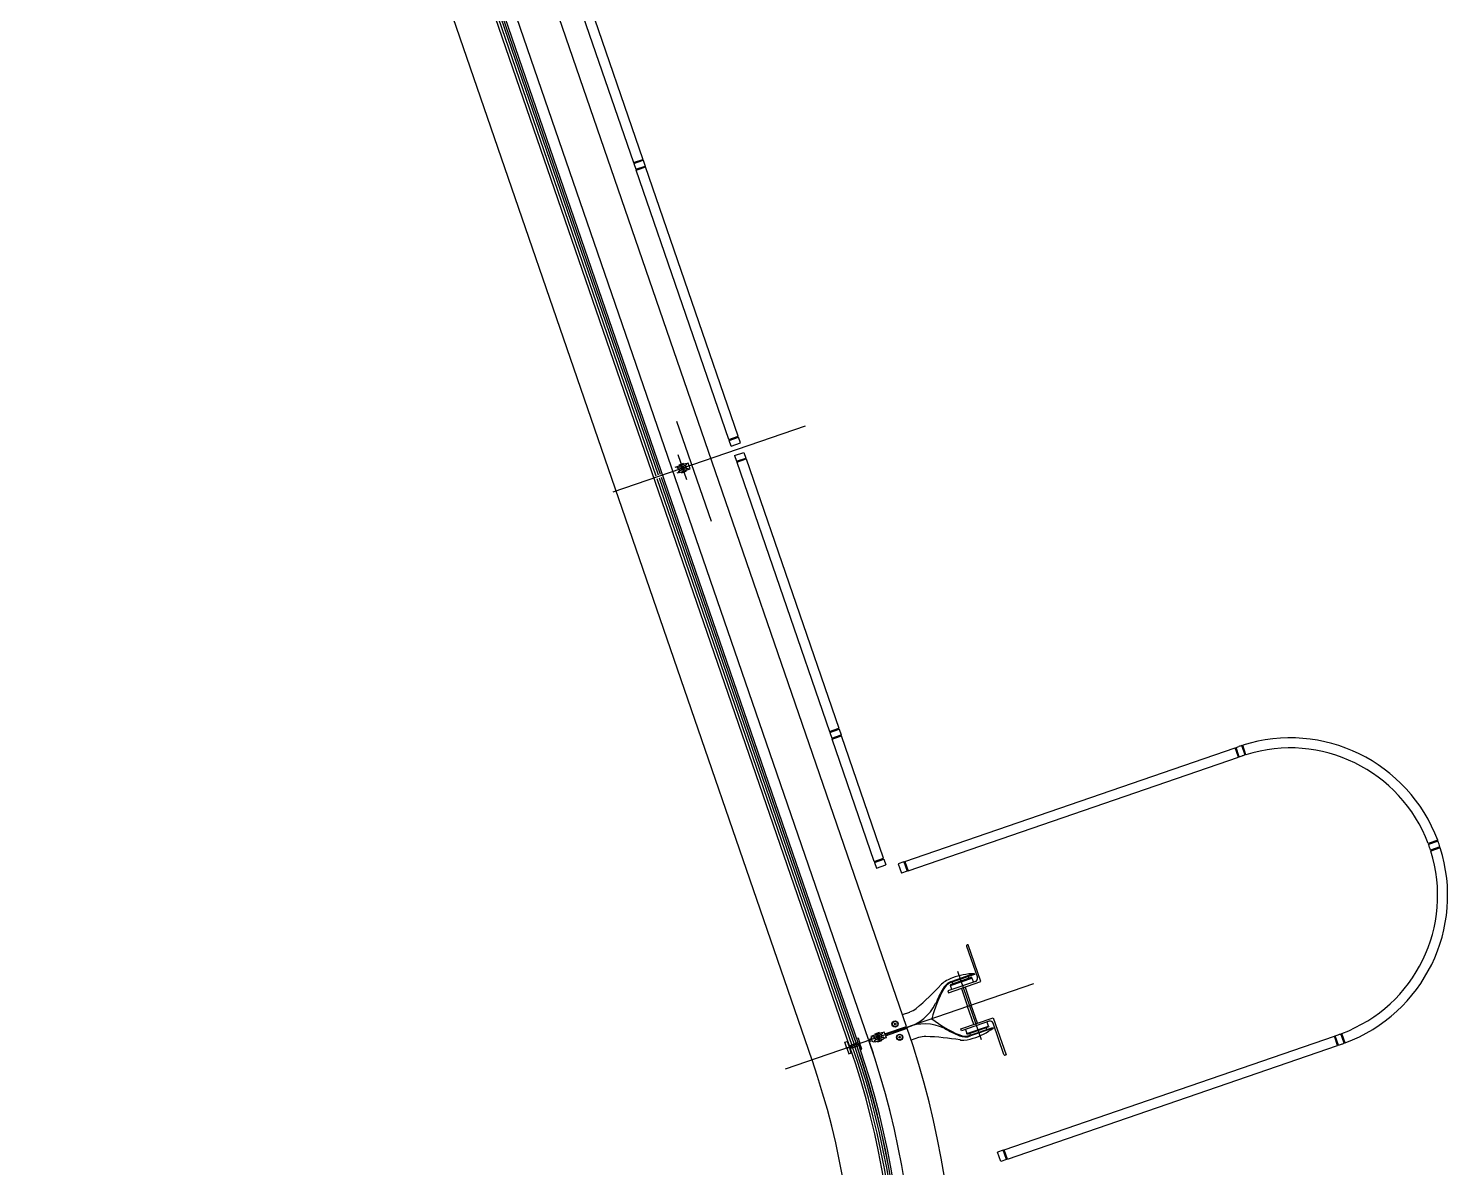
# Model space of a CAD drawing. Extents: x 809487 to 809680, y 818779 to 819225.
# Drawn here: x 809537.58 to 809544.66, y 819051.67 to 819057.35 of the extents above; entities that cross this region are included whole.
import ezdxf

# ---------------------------------------------------------------- set-up
doc = ezdxf.new("R2010")
doc.units = 0
for name, color, linetype in [('F-RC', 7, 'Continuous'), ('MAJ214__', 7, 'Continuous'), ('MAJ270__', 7, 'Continuous'), ('MAJ292__', 7, 'Continuous')]:
    doc.layers.add(name, color=color, linetype=linetype)

msp = doc.modelspace()

# ---------------------------------------------------------------- linework, layer by layer
at = {"layer": 'F-RC'}
for p, q in [((809540.1445, 819057.9918), (809540.5969, 819056.6779)), ((809540.1991, 819057.9869), (809540.6442, 819056.6942)), ((809540.5969, 819056.6779), (809540.6442, 819056.6942)), ((809540.5985, 819056.6732), (809540.6458, 819056.6895)), ((809540.5985, 819056.6732), (809540.6083, 819056.6448)), ((809540.5988, 819056.6786), (809540.6004, 819056.6738)), ((809540.6083, 819056.6448), (809540.6556, 819056.6611)), ((809540.6296, 819056.6469), (809540.6572, 819056.6564)), ((809540.6423, 819056.6936), (809540.6439, 819056.6888)), ((809540.6458, 819056.6895), (809540.6556, 819056.6611)), ((809540.6537, 819056.6605), (809540.6553, 819056.6557)), ((809541.1195, 819055.3137), (809540.6572, 819056.6564)), ((809540.6099, 819056.6401), (809540.6296, 819056.6469)), ((809541.0722, 819055.2975), (809540.6099, 819056.6401)), ((809540.6102, 819056.6455), (809540.6118, 819056.6408)), ((809541.0722, 819055.2975), (809541.1195, 819055.3137)), ((809541.0739, 819055.2927), (809541.1211, 819055.309)), ((809541.1193, 819055.3084), (809541.1176, 819055.3131)), ((809541.1309, 819055.2807), (809541.1211, 819055.309)), ((809541.0836, 819055.2644), (809541.0739, 819055.2927)), ((809541.0758, 819055.2934), (809541.0741, 819055.2981)), ((809541.0836, 819055.2644), (809541.1309, 819055.2807)), ((809541.0999, 819055.2171), (809541.1472, 819055.2334)), ((809541.0999, 819055.2171), (809541.1097, 819055.1887)), ((809541.1097, 819055.1887), (809541.157, 819055.205)), ((809541.1113, 819055.184), (809541.1586, 819055.2003)), ((809541.1113, 819055.184), (809541.5736, 819053.8414)), ((809541.1116, 819055.1894), (809541.1132, 819055.1847)), ((809541.1472, 819055.2334), (809541.157, 819055.205)), ((809541.1551, 819055.2044), (809541.1567, 819055.1996)), ((809541.1586, 819055.2003), (809541.6209, 819053.8576)), ((809541.5736, 819053.8414), (809541.6209, 819053.8576)), ((809541.5752, 819053.8366), (809541.6225, 819053.8529)), ((809541.5752, 819053.8366), (809541.585, 819053.8083)), ((809541.5755, 819053.842), (809541.5771, 819053.8373)), ((809541.585, 819053.8083), (809541.6323, 819053.8246)), ((809541.619, 819053.857), (809541.6206, 819053.8523)), ((809541.6225, 819053.8529), (809541.6323, 819053.8246)), ((809541.6304, 819053.8239), (809541.632, 819053.8192)), ((809541.5866, 819053.8035), (809541.6063, 819053.8103)), ((809541.7966, 819053.1937), (809541.5866, 819053.8035)), ((809541.5869, 819053.8089), (809541.5885, 819053.8042)), ((809541.6063, 819053.8103), (809541.6339, 819053.8198)), ((809541.8439, 819053.21), (809541.6339, 819053.8198)), ((809541.9497, 819053.1935), (809543.5962, 819053.7604)), ((809543.6125, 819053.7132), (809543.5962, 819053.7604)), ((809543.5968, 819053.7586), (809543.6016, 819053.7602)), ((809543.6009, 819053.7621), (809543.6151, 819053.767)), ((809543.6172, 819053.7148), (809543.6009, 819053.7621)), ((809543.6456, 819053.7244), (809543.6293, 819053.7717)), ((809543.6504, 819053.7259), (809543.6341, 819053.7732)), ((809541.966, 819053.1462), (809543.6125, 819053.7132)), ((809543.6118, 819053.7151), (809543.6166, 819053.7167)), ((809543.6172, 819053.7148), (809543.6314, 819053.7197)), ((809544.6062, 819053.2991), (809544.5589, 819053.2828)), ((809544.6079, 819053.2944), (809544.5606, 819053.2782)), ((809544.6177, 819053.2661), (809544.5704, 819053.2498)), ((809544.6192, 819053.2613), (809544.5719, 819053.245)), ((809541.7966, 819053.1937), (809541.8439, 819053.21)), ((809541.7983, 819053.189), (809541.8455, 819053.2052)), ((809541.7983, 819053.189), (809541.808, 819053.1606)), ((809541.7985, 819053.1943), (809541.8001, 819053.1896)), ((809541.842, 819053.2093), (809541.8436, 819053.2046)), ((809541.8455, 819053.2052), (809541.8553, 819053.1769)), ((809541.945, 819053.1919), (809541.9166, 819053.1821)), ((809541.945, 819053.1919), (809541.9612, 819053.1446)), ((809541.9503, 819053.1916), (809541.9456, 819053.19)), ((809541.9497, 819053.1935), (809541.966, 819053.1462)), ((809541.808, 819053.1606), (809541.8553, 819053.1769)), ((809541.9166, 819053.1821), (809541.9329, 819053.1348)), ((809541.9612, 819053.1446), (809541.9329, 819053.1348)), ((809541.9653, 819053.1481), (809541.9606, 819053.1465)), ((809544.1451, 819052.2892), (809544.1288, 819052.3365)), ((809542.4446, 819051.7563), (809544.0911, 819052.3233)), ((809542.4608, 819051.709), (809544.1073, 819052.276)), ((809544.1073, 819052.276), (809544.0911, 819052.3233)), ((809544.0917, 819052.3214), (809544.0964, 819052.323)), ((809544.0958, 819052.3249), (809544.11, 819052.3298)), ((809544.1121, 819052.2776), (809544.0958, 819052.3249)), ((809544.1067, 819052.2779), (809544.1114, 819052.2795)), ((809544.1121, 819052.2776), (809544.1263, 819052.2825)), ((809544.1404, 819052.2875), (809544.1241, 819052.3348)), ((809542.4398, 819051.7547), (809542.4115, 819051.7449)), ((809542.4277, 819051.6976), (809542.4115, 819051.7449)), ((809542.4561, 819051.7074), (809542.4277, 819051.6976)), ((809542.4561, 819051.7074), (809542.4398, 819051.7547)), ((809542.4452, 819051.7544), (809542.4405, 819051.7528)), ((809542.4608, 819051.709), (809542.4446, 819051.7563)), ((809542.4602, 819051.7109), (809542.4555, 819051.7093))]:
    msp.add_line(p, q, dxfattribs=at)
for radius, start, end in [(0.785, 107.90511, 109), (0.783, 107.53635, 107.90231), (0.785, 20.45992, 107.54008), (0.735, 20.55926, 107.44074), (0.735, 107.83062, 109), (0.737, 107.44497, 107.83379), (0.785, 290.45992, 17.54008), (0.735, 17.83062, 20.16938), (0.737, 20.16621, 20.55503), (0.783, 20.09769, 20.46365), (0.785, 17.90511, 20.09489), (0.783, 17.53635, 17.90231), (0.735, 290.55926, 17.44074), (0.737, 17.44497, 17.83379), (0.735, 289, 290.16938), (0.737, 290.16621, 290.55503), (0.785, 289, 290.09489), (0.783, 290.09769, 290.46365)]:
    msp.add_arc((809543.8707, 819053.0247), radius, start, end, dxfattribs=at)
at = {"layer": 'MAJ214__'}
for p, q in [((809539.7367, 819057.9391), (809540.7085, 819055.1167)), ((809539.748, 819057.943), (809540.7198, 819055.1206)), ((809539.7575, 819057.9462), (809540.7293, 819055.1239)), ((809539.7582, 819057.9465), (809540.73, 819055.1241)), ((809540.8139, 819055.1623), (809540.8579, 819055.1774)), ((809540.8537, 819055.168), (809540.8229, 819055.1574)), ((809540.8455, 819055.1774), (809540.8238, 819055.1699)), ((809540.8244, 819055.1711), (809540.8238, 819055.1699)), ((809540.8238, 819055.1699), (809540.8247, 819055.167)), ((809540.8244, 819055.1711), (809540.8442, 819055.178)), ((809540.8465, 819055.1745), (809540.8247, 819055.167)), ((809540.8271, 819055.1678), (809540.8268, 819055.1672)), ((809540.827, 819055.1667), (809540.8268, 819055.1672)), ((809540.8441, 819055.1737), (809540.8448, 819055.1734)), ((809540.8442, 819055.178), (809540.8455, 819055.1774)), ((809540.8449, 819055.1729), (809540.8448, 819055.1734)), ((809540.8455, 819055.1774), (809540.8465, 819055.1745)), ((809540.8614, 819055.1707), (809540.8538, 819055.1681)), ((809540.8694, 819055.18), (809540.859, 819055.1765)), ((809540.8792, 819055.1517), (809540.8694, 819055.18)), ((809540.7134, 819055.1025), (809541.6876, 819052.273)), ((809540.7247, 819055.1064), (809541.699, 819052.277)), ((809540.7342, 819055.1097), (809541.7084, 819052.2802)), ((809540.7349, 819055.1099), (809541.7091, 819052.2805)), ((809540.8137, 819055.1608), (809540.8033, 819055.1573)), ((809540.8234, 819055.1325), (809540.813, 819055.1289)), ((809540.8153, 819055.1548), (809540.8229, 819055.1574)), ((809540.8594, 819055.1515), (809540.8286, 819055.1409)), ((809540.836, 819055.1344), (809540.8577, 819055.1419)), ((809540.836, 819055.1344), (809540.8369, 819055.1316)), ((809540.8369, 819055.1316), (809540.8587, 819055.1391)), ((809540.8382, 819055.131), (809540.8369, 819055.1316)), ((809540.8379, 819055.1351), (809540.8375, 819055.136)), ((809540.8581, 819055.1378), (809540.8382, 819055.131)), ((809540.8558, 819055.1412), (809540.8555, 819055.1422)), ((809540.8577, 819055.1419), (809540.8587, 819055.1391)), ((809540.8581, 819055.1378), (809540.8587, 819055.1391)), ((809540.8595, 819055.1515), (809540.8671, 819055.1541)), ((809540.8688, 819055.1481), (809540.8792, 819055.1517)), ((809542.2122, 819052.6471), (809542.3296, 819052.3062)), ((809542.2691, 819052.6118), (809542.2662, 819052.6202)), ((809542.1859, 819052.5925), (809542.1888, 819052.5841)), ((809542.2318, 819052.5611), (809542.2627, 819052.4711)), ((809542.2497, 819052.5673), (809542.2807, 819052.4773)), ((809542.3117, 819052.3873), (809542.2807, 819052.4773)), ((809542.2937, 819052.3811), (809542.2627, 819052.4711)), ((809541.7907, 819052.3257), (809541.8346, 819052.3408)), ((809541.8222, 819052.3408), (809541.8005, 819052.3333)), ((809541.8011, 819052.3346), (809541.8209, 819052.3414)), ((809541.8232, 819052.338), (809541.8014, 819052.3305)), ((809541.8208, 819052.3372), (809541.8215, 819052.3368)), ((809541.8209, 819052.3414), (809541.8222, 819052.3408)), ((809541.8216, 819052.3364), (809541.8215, 819052.3368)), ((809541.8222, 819052.3408), (809541.8232, 819052.338)), ((809541.8461, 819052.3435), (809541.8357, 819052.3399)), ((809541.8494, 819052.334), (809541.8461, 819052.3435)), ((809541.8494, 819052.334), (809541.9581, 819052.3715)), ((809541.8526, 819052.3246), (809541.9614, 819052.362)), ((809542.2769, 819052.328), (809542.274, 819052.3365)), ((809542.3544, 819052.3641), (809542.3573, 819052.3557)), ((809541.769, 819052.3064), (809541.7832, 819052.3112)), ((809541.769, 819052.3064), (809541.7832, 819052.3112)), ((809541.7723, 819052.2969), (809541.7865, 819052.3018)), ((809541.7723, 819052.2969), (809541.7865, 819052.3018)), ((809541.7904, 819052.3243), (809541.78, 819052.3207)), ((809541.78, 819052.3207), (809541.7832, 819052.3112)), ((809541.78, 819052.3207), (809541.7832, 819052.3112)), ((809541.7897, 819052.2923), (809541.7865, 819052.3018)), ((809541.7897, 819052.2923), (809541.7865, 819052.3018)), ((809541.8001, 819052.2959), (809541.7897, 819052.2923)), ((809541.792, 819052.3182), (809541.7996, 819052.3209)), ((809541.7977, 819052.3017), (809541.8053, 819052.3043)), ((809541.8304, 819052.3315), (809541.7996, 819052.3209)), ((809541.8011, 819052.3346), (809541.8005, 819052.3333)), ((809541.8005, 819052.3333), (809541.8014, 819052.3305)), ((809541.8012, 819052.295), (809541.8452, 819052.3101)), ((809541.8038, 819052.3313), (809541.8035, 819052.3307)), ((809541.8037, 819052.3302), (809541.8035, 819052.3307)), ((809541.8361, 819052.3149), (809541.8053, 819052.3043)), ((809541.8344, 819052.3053), (809541.8127, 819052.2979)), ((809541.8137, 819052.295), (809541.8127, 819052.2979)), ((809541.8354, 819052.3025), (809541.8137, 819052.295)), ((809541.8149, 819052.2944), (809541.8137, 819052.295)), ((809541.8142, 819052.2995), (809541.8144, 819052.299)), ((809541.815, 819052.2987), (809541.8144, 819052.299)), ((809541.8149, 819052.2944), (809541.8348, 819052.3012)), ((809541.8381, 819052.3341), (809541.8305, 819052.3315)), ((809541.8321, 819052.3045), (809541.8324, 819052.3052)), ((809541.8322, 819052.3056), (809541.8324, 819052.3052)), ((809541.8354, 819052.3025), (809541.8344, 819052.3053)), ((809541.8348, 819052.3012), (809541.8354, 819052.3025)), ((809541.8438, 819052.3176), (809541.8362, 819052.315)), ((809541.8559, 819052.3151), (809541.8455, 819052.3115)), ((809541.8526, 819052.3246), (809541.8559, 819052.3151))]:
    msp.add_line(p, q, dxfattribs=at)
for points in [[(809540.8685, 819055.1467), (809540.8245, 819055.1315)], [(809542.1637, 819052.5482), (809542.167, 819052.5388), (809542.3287, 819052.5945), (809542.2652, 819052.7789), (809542.2605, 819052.7773)], [(809542.2574, 819052.771), (809542.3111, 819052.6149)], [(809542.296, 819052.6349), (809542.1832, 819052.5961)], [(809542.3018, 819052.5958), (809542.1637, 819052.5482)], [(809542.1836, 819052.5551), (809542.1767, 819052.5752), (809542.2845, 819052.6123), (809542.2914, 819052.5922)], [(809542.2322, 819052.3493), (809542.229, 819052.3588), (809542.3907, 819052.4145), (809542.4542, 819052.23), (809542.4495, 819052.2284)], [(809542.3703, 819052.3969), (809542.2322, 819052.3493)], [(809542.2521, 819052.3561), (809542.259, 819052.336), (809542.3668, 819052.3731), (809542.3599, 819052.3933)], [(809542.3898, 819052.3624), (809542.277, 819052.3236)], [(809542.4432, 819052.2315), (809542.3894, 819052.3876)]]:
    msp.add_lwpolyline(points, dxfattribs=at)
for points in [[(809542.2845, 819052.6123), (809542.283, 819052.6165), (809542.1752, 819052.5794), (809542.1767, 819052.5752)], [(809542.3668, 819052.3731), (809542.3683, 819052.3689), (809542.2605, 819052.3318), (809542.259, 819052.336)]]:
    msp.add_lwpolyline(points, close=True, dxfattribs=at)
for centre, radius in [((809540.8412, 819055.1545), 0.006), ((809541.9011, 819052.3836), 0.0155), ((809541.9011, 819052.3836), 0.0135), ((809541.9011, 819052.3836), 0.0042), ((809541.9239, 819052.3174), 0.0155), ((809541.9239, 819052.3174), 0.0135), ((809541.9239, 819052.3174), 0.0042)]:
    msp.add_circle(centre, radius, dxfattribs=at)
for centre, radius, start, end in [((809540.8412, 819055.1545), 0.0095, 145.18264, 252.81736), ((809540.8412, 819055.1545), 0.0109, 101.1265, 116.87349), ((809540.8412, 819055.1545), 0.0109, 281.1265, 296.87349), ((809540.8412, 819055.1545), 0.0095, 326.69488, 71.30512), ((809542.2621, 819052.7726), 0.005, 109, 199), ((809542.6313, 819052.277), 0.567, 149.96236, 158.10407), ((809542.209, 819052.5212), 0.0792, 109, 149.96236), ((809542.297, 819052.61), 0.015, 289, 19), ((809541.8973, 819052.5888), 0.2307, 285.67731, 333.23123), ((809542.0866, 819052.4959), 0.02, 326.67541, 338.10407), ((809542.0473, 819052.1533), 0.2307, 64.76877, 112.32268), ((809542.1392, 819052.3431), 0.02, 59.89592, 71.32459), ((809542.4337, 819052.8509), 0.567, 239.89592, 248.03764), ((809542.3752, 819052.3827), 0.015, 19, 109), ((809537.7267, 819050.9092), 4.189, 302.1026, 19), ((809537.7267, 819050.9092), 4.201, 302.10233, 19), ((809537.7267, 819050.9092), 4.211, 302.1021, 19), ((809537.7267, 819050.9092), 4.2117, 302.10208, 19), ((809541.8179, 819052.3179), 0.0095, 145.18264, 199.00008), ((809541.8179, 819052.3179), 0.0095, 198.99991, 252.81736), ((809541.8179, 819052.3179), 0.006, 18.99986, 199.00013), ((809541.8179, 819052.3179), 0.006, 198.99986, 19.00013), ((809541.8179, 819052.3179), 0.0109, 101.1265, 116.87349), ((809541.8179, 819052.3179), 0.0109, 281.1265, 296.87349), ((809541.8179, 819052.3179), 0.0095, 18.99991, 71.30512), ((809541.8179, 819052.3179), 0.0095, 326.69488, 19.00008), ((809542.2512, 819052.3985), 0.0792, 248.03764, 289), ((809542.4479, 819052.2331), 0.005, 199, 289)]:
    msp.add_arc(centre, radius, start, end, dxfattribs=at)
for points, degree in [([(809540.8538, 819055.1681), (809540.8538, 819055.168), (809540.8537, 819055.168), (809540.8537, 819055.168)], 2), ([(809540.8538, 819055.1681), (809540.8538, 819055.168), (809540.8539, 819055.168), (809540.8539, 819055.1679), (809540.854, 819055.1677), (809540.8542, 819055.1672), (809540.8544, 819055.1668), (809540.8551, 819055.1657), (809540.8556, 819055.1648), (809540.8566, 819055.1628), (809540.8571, 819055.1616), (809540.8579, 819055.1593), (809540.8583, 819055.1582), (809540.8588, 819055.1559), (809540.8589, 819055.1549), (809540.8592, 819055.1534), (809540.8592, 819055.1529), (809540.8594, 819055.1521), (809540.8594, 819055.1519), (809540.8595, 819055.1516), (809540.8595, 819055.1516), (809540.8595, 819055.1515)], 3), ([(809540.8586, 819055.177), (809540.8586, 819055.177), (809540.8585, 819055.1771), (809540.8585, 819055.1772), (809540.8584, 819055.1772), (809540.8584, 819055.1772), (809540.8583, 819055.1773), (809540.8583, 819055.1773), (809540.8582, 819055.1773), (809540.8582, 819055.1774), (809540.8582, 819055.1774), (809540.8581, 819055.1774), (809540.8581, 819055.1774), (809540.858, 819055.1774), (809540.858, 819055.1774), (809540.8579, 819055.1774)], 3), ([(809540.8617, 819055.1716), (809540.8616, 819055.172), (809540.8615, 819055.1723), (809540.8611, 819055.1731), (809540.8609, 819055.1736), (809540.8603, 819055.1746), (809540.86, 819055.175), (809540.8593, 819055.176), (809540.859, 819055.1765), (809540.8586, 819055.177)], 3), ([(809540.8614, 819055.1707), (809540.8614, 819055.1707), (809540.8614, 819055.1707), (809540.8615, 819055.1707), (809540.8615, 819055.1707), (809540.8616, 819055.1708), (809540.8616, 819055.1708), (809540.8617, 819055.1709), (809540.8618, 819055.1709), (809540.8618, 819055.1711), (809540.8618, 819055.1711), (809540.8618, 819055.1713), (809540.8618, 819055.1714), (809540.8618, 819055.1714)], 3), ([(809540.8617, 819055.1716), (809540.8617, 819055.1716), (809540.8618, 819055.1716), (809540.8618, 819055.1715), (809540.8618, 819055.1715), (809540.8618, 819055.1715), (809540.8618, 819055.1715), (809540.8618, 819055.1714)], 3), ([(809540.8139, 819055.1623), (809540.8139, 819055.1622), (809540.8139, 819055.1622), (809540.8138, 819055.1622), (809540.8138, 819055.1621), (809540.8138, 819055.1621), (809540.8138, 819055.162), (809540.8137, 819055.162), (809540.8137, 819055.1619), (809540.8137, 819055.1619), (809540.8137, 819055.1618), (809540.8137, 819055.1618), (809540.8137, 819055.1617), (809540.8137, 819055.1616), (809540.8137, 819055.1616), (809540.8137, 819055.1615)], 3), ([(809540.8137, 819055.1615), (809540.8137, 819055.1609), (809540.8137, 819055.1603), (809540.8138, 819055.1591), (809540.8138, 819055.1586), (809540.814, 819055.1574), (809540.8141, 819055.1569), (809540.8143, 819055.156), (809540.8144, 819055.1557), (809540.8145, 819055.1554)], 3), ([(809540.8146, 819055.1552), (809540.8145, 819055.1552), (809540.8145, 819055.1552), (809540.8145, 819055.1552), (809540.8145, 819055.1553), (809540.8145, 819055.1553), (809540.8145, 819055.1553), (809540.8145, 819055.1554)], 3), ([(809540.8146, 819055.1552), (809540.8146, 819055.1551), (809540.8146, 819055.1551), (809540.8146, 819055.155), (809540.8147, 819055.155), (809540.8148, 819055.1549), (809540.8149, 819055.1548), (809540.815, 819055.1548), (809540.8151, 819055.1548), (809540.8152, 819055.1548), (809540.8153, 819055.1548), (809540.8153, 819055.1548), (809540.8153, 819055.1548), (809540.8153, 819055.1548)], 3), ([(809540.821, 819055.1383), (809540.821, 819055.1383), (809540.821, 819055.1383), (809540.821, 819055.1382), (809540.8209, 819055.1382), (809540.8209, 819055.1382), (809540.8208, 819055.1382), (809540.8207, 819055.1381), (809540.8207, 819055.138), (809540.8206, 819055.1379), (809540.8206, 819055.1378), (809540.8206, 819055.1376), (809540.8206, 819055.1376), (809540.8206, 819055.1375)], 3), ([(809540.8207, 819055.1373), (809540.8207, 819055.1373), (809540.8207, 819055.1373), (809540.8207, 819055.1374), (809540.8207, 819055.1374), (809540.8207, 819055.1375), (809540.8206, 819055.1375), (809540.8206, 819055.1375)], 3), ([(809540.8207, 819055.1373), (809540.8208, 819055.137), (809540.821, 819055.1367), (809540.8213, 819055.1359), (809540.8216, 819055.1354), (809540.8222, 819055.1344), (809540.8225, 819055.1339), (809540.8231, 819055.1329), (809540.8235, 819055.1324), (809540.8238, 819055.1319)], 3), ([(809540.821, 819055.1383), (809540.8217, 819055.1385), (809540.8223, 819055.1387), (809540.8239, 819055.1392), (809540.8248, 819055.1396), (809540.8264, 819055.1401), (809540.827, 819055.1403), (809540.8279, 819055.1406), (809540.8283, 819055.1408), (809540.8286, 819055.1409)], 3), ([(809540.821, 819055.1383), (809540.8219, 819055.1386), (809540.8228, 819055.1389), (809540.8236, 819055.1392), (809540.8249, 819055.1396), (809540.8262, 819055.14), (809540.8275, 819055.1405), (809540.8279, 819055.1406), (809540.8282, 819055.1407), (809540.8286, 819055.1409)], 3), ([(809540.8286, 819055.1409), (809540.8286, 819055.1409), (809540.8286, 819055.1409), (809540.8286, 819055.1411), (809540.8285, 819055.1412), (809540.8282, 819055.1418), (809540.828, 819055.1421), (809540.8274, 819055.1432), (809540.8269, 819055.1441), (809540.8258, 819055.1462), (809540.8253, 819055.1473), (809540.8245, 819055.1496), (809540.8242, 819055.1507), (809540.8237, 819055.153), (809540.8235, 819055.154), (809540.8233, 819055.1555), (809540.8232, 819055.1561), (809540.8231, 819055.1568), (809540.823, 819055.157), (809540.823, 819055.1573), (809540.8229, 819055.1574), (809540.8229, 819055.1574)], 3), ([(809540.8238, 819055.1319), (809540.8239, 819055.1319), (809540.8239, 819055.1318), (809540.824, 819055.1318), (809540.824, 819055.1317), (809540.8241, 819055.1317), (809540.8241, 819055.1317), (809540.8242, 819055.1316), (809540.8242, 819055.1316), (809540.8243, 819055.1316), (809540.8243, 819055.1316), (809540.8244, 819055.1315), (809540.8244, 819055.1315), (809540.8245, 819055.1315), (809540.8245, 819055.1315), (809540.8245, 819055.1315)], 3), ([(809540.8333, 819055.1597), (809540.8334, 819055.1598), (809540.8335, 819055.16), (809540.8338, 819055.1604), (809540.8339, 819055.1606), (809540.834, 819055.1608), (809540.8341, 819055.1609), (809540.8341, 819055.1609), (809540.8341, 819055.161), (809540.8341, 819055.161)], 3), ([(809540.8341, 819055.161), (809540.8351, 819055.1625), (809540.8363, 819055.1642)], 2), ([(809540.8397, 819055.145), (809540.8396, 819055.145), (809540.8396, 819055.145), (809540.8395, 819055.145), (809540.8394, 819055.145), (809540.8392, 819055.1451), (809540.839, 819055.1452), (809540.8386, 819055.1453), (809540.8384, 819055.1454), (809540.8382, 819055.1455)], 3), ([(809540.8391, 819055.1652), (809540.8411, 819055.1645), (809540.8428, 819055.164)], 2), ([(809540.8433, 819055.1437), (809540.8414, 819055.1444), (809540.8397, 819055.145)], 2), ([(809540.8428, 819055.164), (809540.8428, 819055.164), (809540.8428, 819055.164), (809540.8429, 819055.1639), (809540.843, 819055.1639), (809540.8433, 819055.1638), (809540.8435, 819055.1637), (809540.8439, 819055.1636), (809540.8441, 819055.1635), (809540.8443, 819055.1635)], 3), ([(809540.8483, 819055.1479), (809540.8473, 819055.1464), (809540.8462, 819055.1447)], 2), ([(809540.8492, 819055.1492), (809540.8491, 819055.1491), (809540.8489, 819055.1489), (809540.8487, 819055.1485), (809540.8486, 819055.1484), (809540.8484, 819055.1481), (809540.8484, 819055.1481), (809540.8483, 819055.148), (809540.8483, 819055.148), (809540.8483, 819055.1479)], 3), ([(809540.8594, 819055.1515), (809540.8594, 819055.1515), (809540.8595, 819055.1515), (809540.8595, 819055.1515)], 2), ([(809540.8594, 819055.1515), (809540.8594, 819055.1515), (809540.8595, 819055.1515), (809540.8595, 819055.1515)], 2), ([(809540.8679, 819055.1538), (809540.8679, 819055.1538), (809540.8679, 819055.1538), (809540.8678, 819055.1539), (809540.8678, 819055.154), (809540.8677, 819055.1541), (809540.8676, 819055.1541), (809540.8675, 819055.1542), (809540.8674, 819055.1542), (809540.8673, 819055.1542), (809540.8672, 819055.1542), (809540.8671, 819055.1541), (809540.8671, 819055.1541), (809540.8671, 819055.1541)], 3), ([(809540.8679, 819055.1538), (809540.8679, 819055.1537), (809540.8679, 819055.1537), (809540.8679, 819055.1537), (809540.8679, 819055.1537), (809540.8679, 819055.1536), (809540.868, 819055.1536), (809540.868, 819055.1536)], 3), ([(809540.8688, 819055.1474), (809540.8688, 819055.148), (809540.8688, 819055.1486), (809540.8687, 819055.1498), (809540.8686, 819055.1504), (809540.8685, 819055.1515), (809540.8684, 819055.152), (809540.8681, 819055.1529), (809540.8681, 819055.1532), (809540.868, 819055.1536)], 3), ([(809540.8685, 819055.1467), (809540.8685, 819055.1467), (809540.8686, 819055.1467), (809540.8686, 819055.1468), (809540.8686, 819055.1468), (809540.8687, 819055.1469), (809540.8687, 819055.1469), (809540.8687, 819055.147), (809540.8687, 819055.147), (809540.8688, 819055.1471), (809540.8688, 819055.1471), (809540.8688, 819055.1472), (809540.8688, 819055.1472), (809540.8688, 819055.1473), (809540.8688, 819055.1474), (809540.8688, 819055.1474)], 3), ([(809541.8353, 819052.3404), (809541.8353, 819052.3405), (809541.8352, 819052.3405), (809541.8352, 819052.3406), (809541.8351, 819052.3406), (809541.8351, 819052.3407), (809541.835, 819052.3407), (809541.835, 819052.3408), (809541.8349, 819052.3408), (809541.8349, 819052.3408), (809541.8349, 819052.3408), (809541.8348, 819052.3408), (809541.8348, 819052.3409), (809541.8347, 819052.3409), (809541.8347, 819052.3409), (809541.8346, 819052.3408)], 3), ([(809541.8384, 819052.3351), (809541.8383, 819052.3354), (809541.8382, 819052.3357), (809541.8378, 819052.3365), (809541.8376, 819052.337), (809541.837, 819052.338), (809541.8367, 819052.3385), (809541.836, 819052.3395), (809541.8357, 819052.34), (809541.8353, 819052.3404)], 3), ([(809541.7907, 819052.3257), (809541.7906, 819052.3257), (809541.7906, 819052.3257), (809541.7905, 819052.3256), (809541.7905, 819052.3256), (809541.7905, 819052.3255), (809541.7905, 819052.3255), (809541.7904, 819052.3254), (809541.7904, 819052.3254), (809541.7904, 819052.3253), (809541.7904, 819052.3253), (809541.7904, 819052.3252), (809541.7904, 819052.3252), (809541.7904, 819052.3251), (809541.7904, 819052.325), (809541.7904, 819052.325)], 3), ([(809541.7904, 819052.325), (809541.7904, 819052.3244), (809541.7904, 819052.3238), (809541.7905, 819052.3226), (809541.7905, 819052.322), (809541.7907, 819052.3209), (809541.7908, 819052.3203), (809541.791, 819052.3195), (809541.7911, 819052.3191), (809541.7912, 819052.3188)], 3), ([(809541.7913, 819052.3186), (809541.7913, 819052.3186), (809541.7912, 819052.3186), (809541.7912, 819052.3187), (809541.7912, 819052.3187), (809541.7912, 819052.3188), (809541.7912, 819052.3188), (809541.7912, 819052.3188)], 3), ([(809541.7913, 819052.3186), (809541.7913, 819052.3186), (809541.7913, 819052.3186), (809541.7913, 819052.3185), (809541.7914, 819052.3184), (809541.7915, 819052.3183), (809541.7916, 819052.3183), (809541.7917, 819052.3182), (809541.7918, 819052.3182), (809541.7919, 819052.3182), (809541.792, 819052.3182), (809541.792, 819052.3182), (809541.792, 819052.3182), (809541.792, 819052.3182)], 3), ([(809541.7973, 819052.3009), (809541.7973, 819052.301), (809541.7973, 819052.301), (809541.7973, 819052.3011), (809541.7973, 819052.3012), (809541.7973, 819052.3013), (809541.7974, 819052.3014), (809541.7975, 819052.3015), (809541.7975, 819052.3016), (809541.7976, 819052.3016), (809541.7977, 819052.3017), (809541.7977, 819052.3017), (809541.7977, 819052.3017), (809541.7977, 819052.3017)], 3), ([(809541.7973, 819052.3009), (809541.7974, 819052.3009), (809541.7974, 819052.3009), (809541.7974, 819052.3009), (809541.7974, 819052.3008), (809541.7974, 819052.3008), (809541.7974, 819052.3008), (809541.7974, 819052.3007)], 3), ([(809541.8006, 819052.2954), (809541.8002, 819052.2959), (809541.7998, 819052.2963), (809541.7992, 819052.2973), (809541.7989, 819052.2978), (809541.7983, 819052.2988), (809541.7981, 819052.2993), (809541.7977, 819052.3001), (809541.7975, 819052.3004), (809541.7974, 819052.3007)], 3), ([(809541.8015, 819052.3123), (809541.8011, 819052.3133), (809541.8009, 819052.3143), (809541.8004, 819052.3164), (809541.8002, 819052.3175), (809541.8, 819052.319), (809541.7999, 819052.3195), (809541.7998, 819052.3202), (809541.7997, 819052.3205), (809541.7997, 819052.3207), (809541.7996, 819052.3208), (809541.7996, 819052.3209)], 3), ([(809541.8012, 819052.295), (809541.8012, 819052.295), (809541.8012, 819052.295), (809541.8011, 819052.295), (809541.801, 819052.295), (809541.801, 819052.295), (809541.8009, 819052.295), (809541.8009, 819052.2951), (809541.8009, 819052.2951), (809541.8008, 819052.2951), (809541.8008, 819052.2952), (809541.8007, 819052.2952), (809541.8007, 819052.2952), (809541.8006, 819052.2953), (809541.8006, 819052.2953), (809541.8006, 819052.2954)], 3), ([(809541.8015, 819052.3123), (809541.8018, 819052.3112), (809541.8023, 819052.3103), (809541.8032, 819052.3083), (809541.8037, 819052.3073), (809541.8045, 819052.306), (809541.8047, 819052.3056), (809541.8051, 819052.3049), (809541.8052, 819052.3047), (809541.8053, 819052.3044), (809541.8053, 819052.3044), (809541.8053, 819052.3043)], 3), ([(809541.81, 819052.3231), (809541.8101, 819052.3233), (809541.8102, 819052.3235), (809541.8105, 819052.3238), (809541.8106, 819052.324), (809541.8107, 819052.3242), (809541.8108, 819052.3243), (809541.8108, 819052.3244), (809541.8108, 819052.3244), (809541.8108, 819052.3244)], 3), ([(809541.8108, 819052.3244), (809541.8118, 819052.326), (809541.813, 819052.3277)], 2), ([(809541.8149, 819052.3089), (809541.8151, 819052.3088), (809541.8153, 819052.3088), (809541.8157, 819052.3086), (809541.8159, 819052.3086), (809541.8161, 819052.3085), (809541.8162, 819052.3085), (809541.8163, 819052.3084), (809541.8163, 819052.3084), (809541.8164, 819052.3084)], 3), ([(809541.8158, 819052.3287), (809541.8178, 819052.328), (809541.8195, 819052.3274)], 2), ([(809541.8164, 819052.3084), (809541.8181, 819052.3078), (809541.82, 819052.3072)], 2), ([(809541.8195, 819052.3274), (809541.8195, 819052.3274), (809541.8195, 819052.3274), (809541.8196, 819052.3274), (809541.8197, 819052.3273), (809541.82, 819052.3272), (809541.8202, 819052.3272), (809541.8206, 819052.327), (809541.8208, 819052.327), (809541.821, 819052.3269)], 3), ([(809541.8229, 819052.3081), (809541.824, 819052.3099), (809541.825, 819052.3114)], 2), ([(809541.825, 819052.3114), (809541.825, 819052.3114), (809541.825, 819052.3114), (809541.8251, 819052.3115), (809541.8251, 819052.3116), (809541.8253, 819052.3118), (809541.8254, 819052.312), (809541.8256, 819052.3123), (809541.8258, 819052.3125), (809541.8259, 819052.3127)], 3), ([(809541.8305, 819052.3315), (809541.8305, 819052.3315), (809541.8304, 819052.3315), (809541.8304, 819052.3315)], 2), ([(809541.8305, 819052.3315), (809541.8306, 819052.3315), (809541.8306, 819052.3315), (809541.8306, 819052.3313), (809541.8307, 819052.3311), (809541.8309, 819052.3306), (809541.8311, 819052.3303), (809541.8318, 819052.3292), (809541.8323, 819052.3283), (809541.8333, 819052.3262), (809541.8338, 819052.3251), (809541.8343, 819052.3238), (809541.8343, 819052.3237), (809541.8344, 819052.3236)], 3), ([(809541.8362, 819052.315), (809541.8362, 819052.315), (809541.8362, 819052.315), (809541.8362, 819052.3151), (809541.8361, 819052.3153), (809541.836, 819052.3159), (809541.8359, 819052.3163), (809541.8357, 819052.3176), (809541.8356, 819052.3186), (809541.8352, 819052.3208), (809541.8349, 819052.322), (809541.8344, 819052.3233), (809541.8344, 819052.3235), (809541.8344, 819052.3236)], 3), ([(809541.8362, 819052.315), (809541.8362, 819052.3149), (809541.8361, 819052.3149), (809541.8361, 819052.3149)], 2), ([(809541.8381, 819052.3341), (809541.8381, 819052.3341), (809541.8381, 819052.3341), (809541.8382, 819052.3341), (809541.8382, 819052.3342), (809541.8383, 819052.3342), (809541.8383, 819052.3342), (809541.8384, 819052.3343), (809541.8385, 819052.3344), (809541.8385, 819052.3345), (809541.8385, 819052.3346), (809541.8386, 819052.3347), (809541.8385, 819052.3348), (809541.8385, 819052.3349)], 3), ([(809541.8384, 819052.3351), (809541.8385, 819052.3351), (809541.8385, 819052.335), (809541.8385, 819052.335), (809541.8385, 819052.335), (809541.8385, 819052.3349), (809541.8385, 819052.3349), (809541.8385, 819052.3349)], 3), ([(809541.8438, 819052.3176), (809541.8438, 819052.3176), (809541.8438, 819052.3176), (809541.8439, 819052.3176), (809541.8439, 819052.3176), (809541.844, 819052.3176), (809541.844, 819052.3176), (809541.8442, 819052.3176), (809541.8442, 819052.3176), (809541.8444, 819052.3175), (809541.8444, 819052.3175), (809541.8445, 819052.3173), (809541.8446, 819052.3173), (809541.8446, 819052.3172)], 3), ([(809541.8447, 819052.317), (809541.8447, 819052.317), (809541.8447, 819052.3171), (809541.8446, 819052.3171), (809541.8446, 819052.3171), (809541.8446, 819052.3172), (809541.8446, 819052.3172), (809541.8446, 819052.3172)], 3), ([(809541.8447, 819052.317), (809541.8448, 819052.3167), (809541.8449, 819052.3163), (809541.8451, 819052.3155), (809541.8452, 819052.3149), (809541.8453, 819052.3138), (809541.8454, 819052.3133), (809541.8455, 819052.3121), (809541.8455, 819052.3115), (809541.8455, 819052.3109)], 3), ([(809541.8455, 819052.3109), (809541.8455, 819052.3108), (809541.8455, 819052.3107), (809541.8455, 819052.3106), (809541.8455, 819052.3106), (809541.8455, 819052.3105), (809541.8454, 819052.3105), (809541.8454, 819052.3104), (809541.8454, 819052.3104), (809541.8454, 819052.3103), (809541.8454, 819052.3103), (809541.8453, 819052.3102), (809541.8453, 819052.3102), (809541.8453, 819052.3101), (809541.8452, 819052.3101), (809541.8452, 819052.3101)], 3)]:
    msp.add_open_spline(points, degree=degree, dxfattribs=at)
at = {"layer": 'MAJ270__'}
for p, q in [((809540.9854, 819054.8894), (809540.8137, 819055.388)), ((809541.452, 819055.3648), (809540.4938, 819055.0348)), ((809540.8176, 819055.2231), (809540.8604, 819055.0989)), ((809542.5903, 819052.5838), (809541.3528, 819052.1577)), ((809542.5903, 819052.5838), (809541.3528, 819052.1577)), ((809541.6785, 819052.262), (809541.6736, 819052.2761)), ((809541.6785, 819052.262), (809541.6736, 819052.2761))]:
    msp.add_line(p, q, dxfattribs=at)
msp.add_circle((809541.6761, 819052.2691), 0.003, dxfattribs=at)
msp.add_circle((809541.6761, 819052.2691), 0.003, dxfattribs=at)
at = {"layer": 'MAJ292__'}
for p, q in [((809541.9581, 819052.3715), (809538.0546, 819063.7082)), ((809541.6761, 819052.2691), (809537.7692, 819063.6153)), ((809541.7186, 819052.2837), (809537.8118, 819063.6299)), ((809541.769, 819052.3064), (809537.8654, 819063.6431)), ((809541.487, 819052.2039), (809537.5801, 819063.5502)), ((809541.6604, 819052.2637), (809541.7259, 819052.2862)), ((809541.6604, 819052.2637), (809541.7259, 819052.2862)), ((809541.7723, 819052.2969), (809541.7926, 819052.2378))]:
    msp.add_line(p, q, dxfattribs=at)
for points in [[(809542.296, 819052.6349), (809542.2974, 819052.6309), (809542.1846, 819052.5921)], [(809541.9377, 819052.4306), (809541.9746, 819052.4432)], [(809542.2756, 819052.3276), (809542.3884, 819052.3664), (809542.3898, 819052.3624)], [(809541.6604, 819052.2637), (809541.6506, 819052.292), (809541.6629, 819052.2963), (809541.6703, 819052.275), (809541.7162, 819052.2908), (809541.7088, 819052.3121), (809541.7162, 819052.3146), (809541.7259, 819052.2862)], [(809541.6604, 819052.2637), (809541.6702, 819052.2353), (809541.6825, 819052.2395), (809541.6752, 819052.2608), (809541.721, 819052.2766), (809541.7284, 819052.2553), (809541.7357, 819052.2579), (809541.7259, 819052.2862)], [(809542.0185, 819052.3156), (809541.9817, 819052.3029)]]:
    msp.add_lwpolyline(points, dxfattribs=at)
for centre, radius, start, end in [((809542.307, 819052.2958), 0.3393, 91.86071, 110.70605), ((809541.1435, 819053.4868), 1.3402, 310.07845, 317.42579), ((809542.6313, 819052.277), 0.5628, 149.96236, 166.36786), ((809542.1452, 819052.5665), 0.02, 130.39607, 137.42579), ((809542.2439, 819052.4505), 0.1724, 109.2751, 130.39607), ((809542.209, 819052.5212), 0.075, 109, 149.96236), ((809541.942, 819052.5378), 0.1, 289, 310.07845), ((809542.4337, 819052.8509), 0.5628, 231.63214, 248.03764), ((809537.7267, 819050.9092), 4.477, 302, 19), ((809542.1897, 819052.6364), 0.3393, 287.29394, 306.13928), ((809537.7267, 819050.9092), 4.177, 302.10288, 19), ((809537.7267, 819050.9092), 4.222, 302.10185, 19), ((809537.7267, 819050.9092), 4.277, 302, 19), ((809542.0511, 819052.221), 0.1, 87.92155, 109), ((809542.0061, 819050.9816), 1.3402, 80.57421, 87.92155), ((809542.2512, 819052.3985), 0.075, 248.03764, 289), ((809542.2289, 819052.3235), 0.02, 260.57421, 267.60393), ((809542.2352, 819052.4757), 0.1724, 267.60393, 288.72489), ((809537.7267, 819050.9092), 3.977, 302, 19)]:
    msp.add_arc(centre, radius, start, end, dxfattribs=at)

doc.saveas('drawing.dxf')
